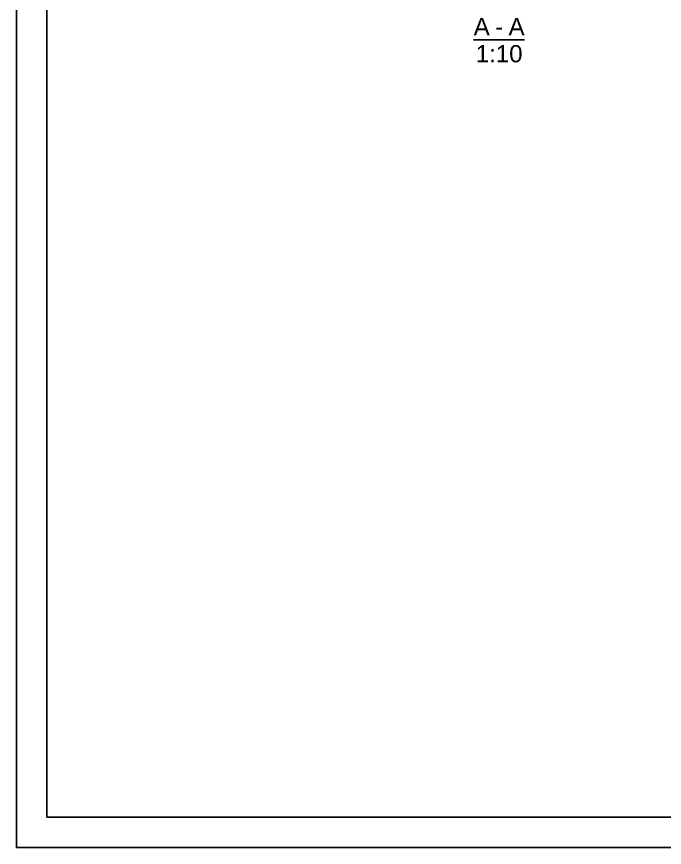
# Model space of a CAD drawing. Header units: millimetres. Extents: x 0 to 420, y 0 to 297.
# Drawn here: x 0 to 107.7, y 0 to 138.1 of the extents above; entities that cross this region are included whole.
import ezdxf

# ---------------------------------------------------------------- set-up
doc = ezdxf.new("R2010")
doc.units = ezdxf.units.MM
doc.styles.add('ARIAL', font='ARIAL.TTF', dxfattribs={"height": 0.2})

# ---------------------------------------------------------------- blocks, each defined once
blk = doc.blocks.new('Unknown-43783565-1177')
at = {"color": 5, "linetype": 'Continuous'}
for p, q in [((0, 297), (0, 0)), ((5, 292), (5, 5)), ((5, 5), (415, 5)), ((0, 0), (420, 0))]:
    blk.add_line(p, q, dxfattribs=at)
blk = doc.blocks.new('Unknown-43783565-14 - 1902')
at = {"color": 6, "linetype": 'Continuous'}
blk.add_line((75.97, 134.24), (84.44, 134.24), dxfattribs=at)
at = {"color": 0, "linetype": 'Continuous'}
for points in [[(78.64, 134.99), (78.64, 137.99), (75.97, 137.99), (75.97, 134.99)], [(80.87, 134.99), (80.87, 137.99), (79.54, 137.99), (79.54, 134.99)], [(84.44, 134.99), (84.44, 137.99), (81.77, 137.99), (81.77, 134.99)], [(84.09, 130.49), (84.09, 133.49), (76.31, 133.49), (76.31, 130.49)]]:
    blk.add_wipeout(points, dxfattribs=at)
at = {"color": 6, "linetype": 'Continuous', "style": 'ARIAL'}
for s, height, p in [('A', 2.87, (75.97, 134.99)), ('A', 2.87, (81.77, 134.99)), ('-', 2.87, (79.54, 134.99)), ('1:10', 2.865, (76.31, 130.49))]:
    blk.add_text(s, height=height, dxfattribs=at).set_placement(p)

msp = doc.modelspace()

# ---------------------------------------------------------------- block references
msp.add_blockref('Unknown-43783565-1177', (0, 0))

# ---------------------------------------------------------------- next in the draw order: block references
msp.add_blockref('Unknown-43783565-14 - 1902', (0, 0))

doc.saveas('drawing.dxf')
